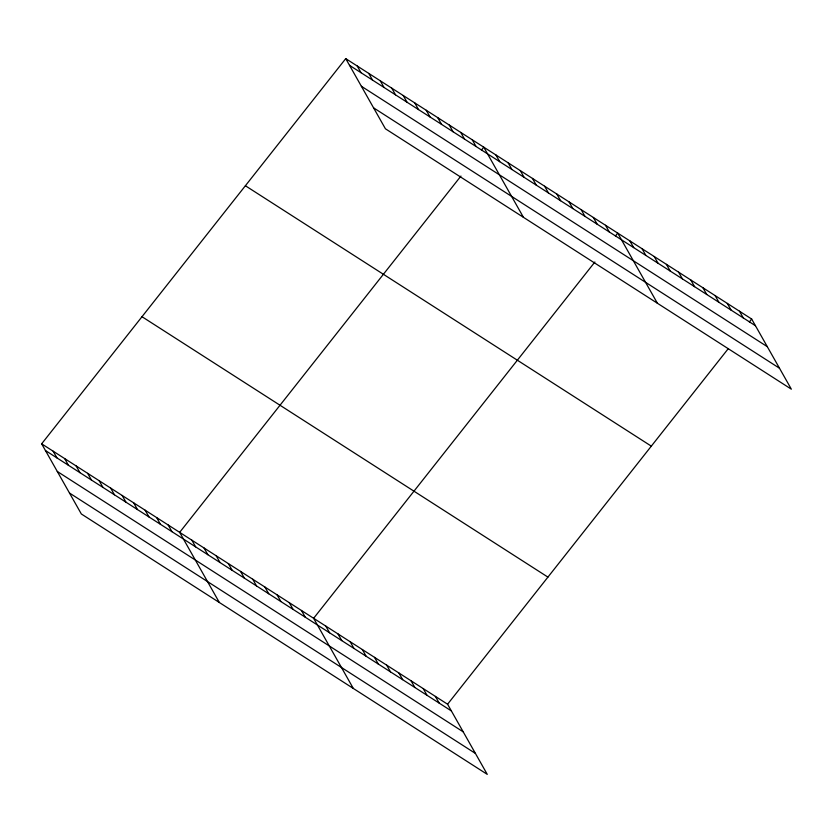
<?xml version="1.0" encoding="UTF-8"?>
<svg xmlns="http://www.w3.org/2000/svg" width="833" height="833" viewBox="0 0 833 833"><rect width="100%" height="100%" fill="white"/><g stroke="black" fill="none" stroke-linecap="round" stroke-linejoin="round"><path stroke-width="1.25" d="M41.65 443.822L447.581 704.218L487.263 774.367L81.332 513.971L41.65 443.822L345.737 58.633L751.668 319.029L791.35 389.178L385.419 128.782L345.737 58.633M460.941 176.055L179.668 532.36L219.35 602.498M481.474 150.055L483.754 147.17L523.436 217.309M594.897 261.989L313.625 618.294L353.307 688.433M615.431 235.989L617.711 233.105L657.393 303.243M447.581 704.218L728.094 348.881M749.388 321.923L751.668 319.029M349.527 65.338L755.458 325.734M361.376 86.268L767.297 346.674M373.58 107.842L779.501 368.238M245.381 185.749L651.312 446.144M141.995 316.707L547.927 577.113M45.44 450.528L451.371 710.924M57.29 471.468L463.221 731.863M69.493 493.032L475.424 753.428M739.485 311.219L743.275 317.925M727.313 303.41L731.103 310.115M715.13 295.6L718.921 302.296M702.948 287.781L706.748 294.486M690.776 279.971L694.566 286.677M678.593 272.162L682.394 278.868M666.421 264.353L670.211 271.048M654.238 256.533L658.039 263.238M642.066 248.723L645.856 255.429M629.883 240.914L633.674 247.62M605.529 225.285L609.319 231.991M593.356 217.475L597.146 224.181M581.174 209.666L584.964 216.372M568.991 201.857L572.792 208.552M556.819 194.037L560.609 200.743M544.636 186.228L548.437 192.933M532.464 178.418L536.254 185.124M520.281 170.609L524.082 177.304M508.109 162.789L511.899 169.495M495.927 154.98L499.717 161.685M472.249 139.788L476.039 146.493M460.743 132.416L464.543 139.121M449.247 125.033L453.037 131.739M437.741 117.661L441.542 124.356M426.246 110.279L430.036 116.984M414.74 102.896L418.53 109.602M403.245 95.524L407.035 102.23M391.739 88.142L395.529 94.847M380.233 80.77L384.034 87.475M368.738 73.387L372.528 80.093M357.232 66.015L361.033 72.71M435.399 696.409L439.199 703.114M423.226 688.599L427.017 695.305M411.044 680.79L414.844 687.496M398.872 672.97L402.662 679.676M386.689 665.161L390.479 671.867M374.517 657.352L378.307 664.057M362.334 649.542L366.124 656.248M350.162 641.722L353.952 648.428M337.979 633.913L341.769 640.619M325.797 626.104L329.597 632.809M301.442 610.474L305.242 617.18M289.27 602.665L293.06 609.371M277.087 594.856L280.888 601.561M264.915 587.046L268.705 593.752M252.732 579.227L256.522 585.932M240.56 571.417L244.35 578.123M228.377 563.608L232.168 570.313M216.205 555.798L219.995 562.504M204.023 547.979L207.813 554.684M191.84 540.169L195.64 546.875M168.162 524.977L171.962 531.683M156.666 517.605L160.457 524.311M145.161 510.223L148.951 516.929M133.665 502.851L137.455 509.557M122.159 495.468L125.95 502.174M110.654 488.096L114.454 494.792M99.158 480.714L102.948 487.42M87.652 473.331L91.453 480.037M76.157 465.959L79.947 472.665M64.651 458.577L68.441 465.283M53.156 451.205L56.946 457.911"/></g></svg>
